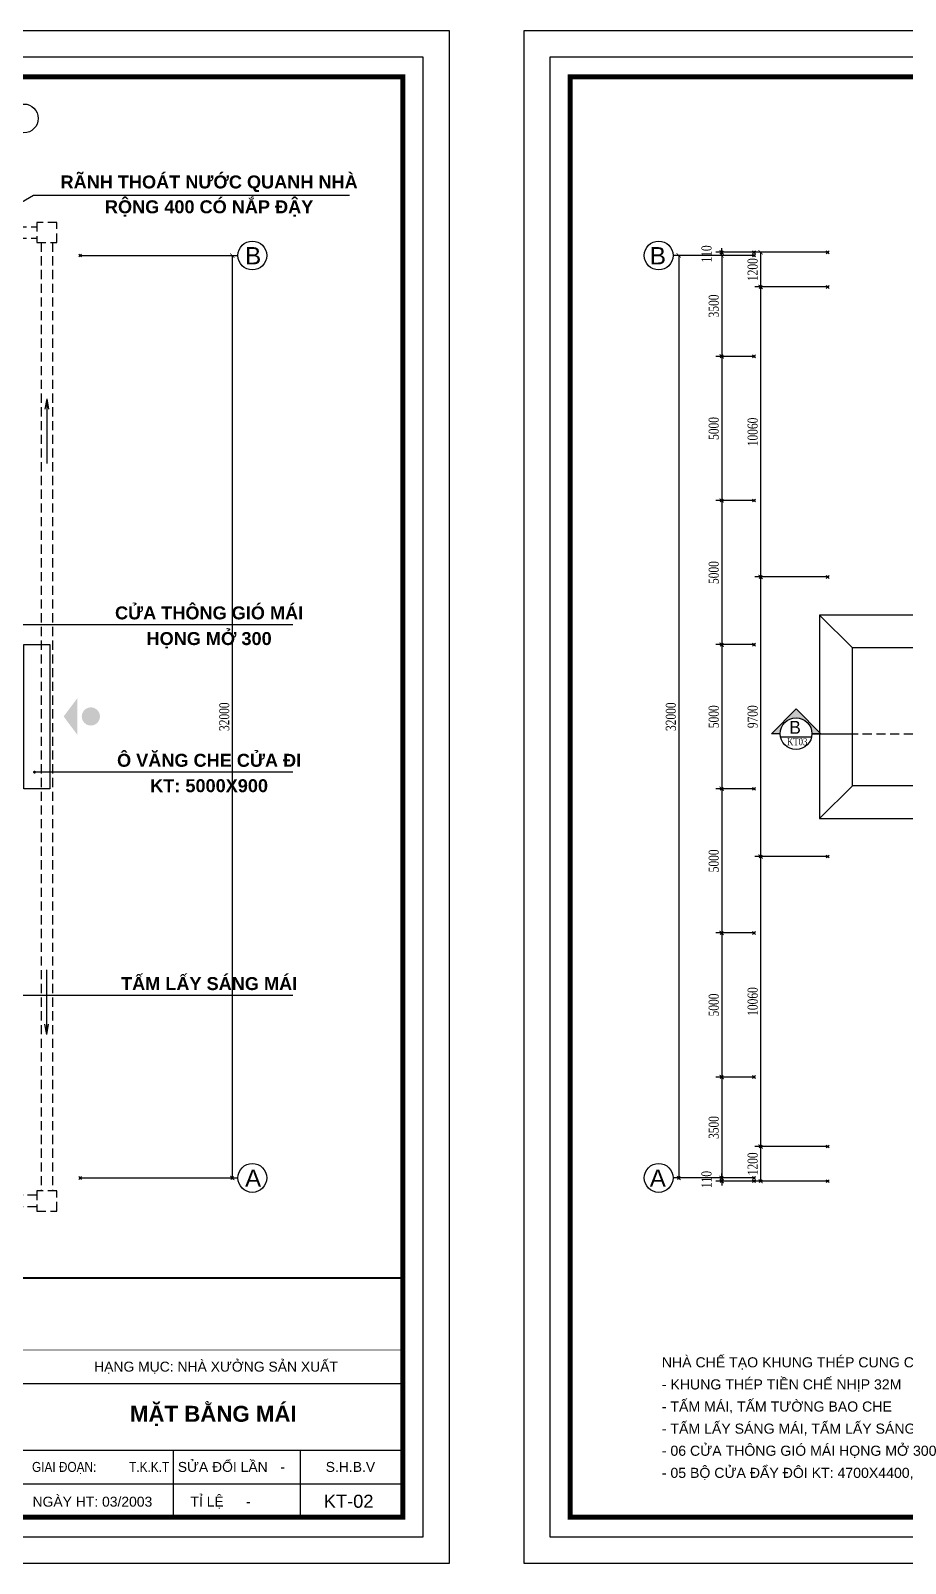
# Model space of a CAD drawing. Extents: x -32628 to 190565, y 82974 to 183560.
# Drawn here: x 100781 to 131131, y 82974 to 136144 of the extents above; entities that cross this region are included whole.
import ezdxf
from ezdxf.enums import TextEntityAlignment as Align

# ---------------------------------------------------------------- set-up
doc = ezdxf.new("R2010")
doc.units = 0
doc.header["$LTSCALE"] = 100
doc.header["$MEASUREMENT"] = 0
doc.header["$PDMODE"] = 35
doc.header["$PDSIZE"] = 50
doc.linetypes.add('HIDDEN2', pattern=[4.7625, 3.175, -1.5875])
doc.layers.get('0').update_dxf_attribs({"linetype": 'CONTINUOUS'})
for name, color, linetype in [('DWGshare.com_C-TIET_DWGshare.com', 1, 'HIDDEN2'), ('DWGshare.com_DIM_DWGshare.com', 8, 'CONTINUOUS'), ('DWGshare.com_KHUAT_DWGshare.com', 145, 'HIDDEN2'), ('DWGshare.com_TEXT_DWGshare.com', 2, 'CONTINUOUS'), ('DWGshare.com_THAY_DWGshare.com', 9, 'CONTINUOUS'), ('DWGshare.com_WALLS_DWGshare.com', 31, 'CONTINUOUS')]:
    doc.layers.add(name, color=color, linetype=linetype)
doc.layers.add('DWGshare.com_DEFPOINTS_DWGshare.com', color=7, linetype='CONTINUOUS', plot=False)
doc.styles.add('1', font='vntimeh.shx', dxfattribs={"width": 0.75})
doc.styles.add('4', font='', dxfattribs={"width": 0.8})
doc.styles.add('VHARIAL', font='')
doc.styles.add('VHAVANB', font='')
doc.styles.get('4').set_extended_font_data('.VnAvantH')
doc.styles.get('VHARIAL').set_extended_font_data('.VnArialH')
doc.styles.get('VHAVANB').set_extended_font_data('.VnArialH', bold=True)
doc.dimstyles.new('D2-100', dxfattribs={"dimtxt": 350, "dimasz": 150, "dimexe": 200, "dimexo": 0, "dimgap": 100, "dimtad": 1, "dimdec": 0, "dimzin": 0, "dimdsep": 46, "dimtxsty": '1', "dimblk1": 'ARCHTICK', "dimblk2": 'ARCHTICK', "dimsah": 1, "dimcen": 0.09, "dimclrd": 256, "dimclre": 256, "dimclrt": 2, "dimadec": 0, "dimazin": 0, "dimtfac": 1, "dimtdec": 0, "dimtmove": 2, "dimatfit": 3, "dimldrblk": 'ARCHTICK', "dimfxl": 1, "dimtolj": 1, "dimtzin": 0, "dimarcsym": 0})

# ---------------------------------------------------------------- blocks, each defined once
blk = doc.blocks.new('_ARCHTICK')
at = {"color": 0, "linetype": 'ByBlock', "const_width": 0.15}
blk.add_lwpolyline([(-0.5, -0.5), (0.5, 0.5)], dxfattribs=at)
blk = doc.blocks.new('*D110')
at = {"linetype": 'ByBlock', "transparency": 16777216}
for p, q in [((159454, 128344), (164928, 128344)), ((164728, 128344), (164728, 96344)), ((159454, 96344), (164928, 96344))]:
    blk.add_line(p, q, dxfattribs=at)
at = {"layer": 'DWGshare.com_DEFPOINTS_DWGshare.com', "color": 0, "linetype": 'ByBlock', "transparency": 16777216}
for p in [(159454, 128344), (159454, 96344), (164728, 96344)]:
    blk.add_point(p, dxfattribs=at)
at = {"linetype": 'ByBlock', "transparency": 16777216, "xscale": 150, "yscale": 150, "zscale": 150}
for p, rotation in [((164728, 128344), 90), ((164728, 96344), 270)]:
    blk.add_blockref('_ARCHTICK', p, dxfattribs=dict(at, rotation=rotation))
at = {"color": 2, "linetype": 'ByBlock', "transparency": 16777216, "insert": (164453, 112344), "char_height": 350, "attachment_point": 5, "rotation": 90, "style": '1'}
blk.add_mtext('\\A1;32000', dxfattribs=at)
blk = doc.blocks.new('*D216')
at = {"linetype": 'ByBlock', "transparency": 16777216}
for p, q in [((124759, 104844), (124759, 99844)), ((125879, 99844), (124559, 99844))]:
    blk.add_line(p, q, dxfattribs=at)
at = {"layer": 'DWGshare.com_DEFPOINTS_DWGshare.com', "color": 0, "linetype": 'ByBlock', "transparency": 16777216}
for p in [(125879, 104844), (124759, 99844), (125879, 99844)]:
    blk.add_point(p, dxfattribs=at)
at = {"linetype": 'ByBlock', "transparency": 16777216, "xscale": 150, "yscale": 150, "zscale": 150}
for p, rotation in [((124759, 104844), 90), ((124759, 99844), 270)]:
    blk.add_blockref('_ARCHTICK', p, dxfattribs=dict(at, rotation=rotation))
at = {"color": 2, "linetype": 'ByBlock', "transparency": 16777216, "insert": (124484, 102344), "char_height": 350, "attachment_point": 5, "rotation": 90, "style": '1'}
blk.add_mtext('\\A1;5000', dxfattribs=at)
blk = doc.blocks.new('*D215')
at = {"linetype": 'ByBlock', "transparency": 16777216}
for p, q in [((126110, 107494), (126110, 97434)), ((128434, 97434), (125910, 97434))]:
    blk.add_line(p, q, dxfattribs=at)
at = {"layer": 'DWGshare.com_DEFPOINTS_DWGshare.com', "color": 0, "linetype": 'ByBlock', "transparency": 16777216}
for p in [(128434, 107494), (126110, 97434), (128434, 97434)]:
    blk.add_point(p, dxfattribs=at)
at = {"linetype": 'ByBlock', "transparency": 16777216, "xscale": 150, "yscale": 150, "zscale": 150}
for p, rotation in [((126110, 107494), 90), ((126110, 97434), 270)]:
    blk.add_blockref('_ARCHTICK', p, dxfattribs=dict(at, rotation=rotation))
at = {"color": 2, "linetype": 'ByBlock', "transparency": 16777216, "insert": (125835, 102464), "char_height": 350, "attachment_point": 5, "rotation": 90, "style": '1'}
blk.add_mtext('\\A1;10060', dxfattribs=at)
blk = doc.blocks.new('*D211')
at = {"linetype": 'ByBlock', "transparency": 16777216}
for p, q in [((258098, 128344), (255289, 128344)), ((255489, 128344), (255489, 96344)), ((258098, 96344), (255289, 96344))]:
    blk.add_line(p, q, dxfattribs=at)
at = {"layer": 'DWGshare.com_DEFPOINTS_DWGshare.com', "color": 0, "linetype": 'ByBlock', "transparency": 16777216}
for p in [(258098, 128344), (255489, 96344), (258098, 96344)]:
    blk.add_point(p, dxfattribs=at)
at = {"linetype": 'ByBlock', "transparency": 16777216, "xscale": 150, "yscale": 150, "zscale": 150}
for p, rotation in [((255489, 128344), 90), ((255489, 96344), 270)]:
    blk.add_blockref('_ARCHTICK', p, dxfattribs=dict(at, rotation=rotation))
at = {"color": 2, "linetype": 'ByBlock', "transparency": 16777216, "insert": (255214, 112344), "char_height": 350, "attachment_point": 5, "rotation": 90, "style": '1'}
blk.add_mtext('\\A1;32000', dxfattribs=at)
blk = doc.blocks.new('*D240')
at = {"linetype": 'ByBlock', "transparency": 16777216}
for p, q in [((258098, 96344), (256777, 96344)), ((256977, 96344), (256977, 96494)), ((256977, 96344), (256977, 96234)), ((256977, 96344), (256977, 96234)), ((258098, 96234), (256777, 96234)), ((256977, 96234), (256977, 96084))]:
    blk.add_line(p, q, dxfattribs=at)
at = {"layer": 'DWGshare.com_DEFPOINTS_DWGshare.com', "color": 0, "linetype": 'ByBlock', "transparency": 16777216}
for p in [(258098, 96344), (256977, 96234), (258098, 96234)]:
    blk.add_point(p, dxfattribs=at)
at = {"linetype": 'ByBlock', "transparency": 16777216, "xscale": 150, "yscale": 150, "zscale": 150}
for p, rotation in [((256977, 96344), 270), ((256977, 96234), 90)]:
    blk.add_blockref('_ARCHTICK', p, dxfattribs=dict(at, rotation=rotation))
at = {"color": 2, "linetype": 'ByBlock', "transparency": 16777216, "insert": (256452, 96289), "char_height": 350, "attachment_point": 5, "rotation": 90, "style": '1'}
blk.add_mtext('\\A1;110', dxfattribs=at)
blk = doc.blocks.new('*D214')
at = {"linetype": 'ByBlock', "transparency": 16777216}
for p, q in [((126110, 97434), (126110, 96234)), ((128434, 96234), (125910, 96234))]:
    blk.add_line(p, q, dxfattribs=at)
at = {"layer": 'DWGshare.com_DEFPOINTS_DWGshare.com', "color": 0, "linetype": 'ByBlock', "transparency": 16777216}
for p in [(128434, 97434), (126110, 96234), (128434, 96234)]:
    blk.add_point(p, dxfattribs=at)
at = {"linetype": 'ByBlock', "transparency": 16777216, "xscale": 150, "yscale": 150, "zscale": 150}
for p, rotation in [((126110, 97434), 90), ((126110, 96234), 270)]:
    blk.add_blockref('_ARCHTICK', p, dxfattribs=dict(at, rotation=rotation))
at = {"color": 2, "linetype": 'ByBlock', "transparency": 16777216, "insert": (125835, 96834), "char_height": 350, "attachment_point": 5, "rotation": 90, "style": '1'}
blk.add_mtext('\\A1;1200', dxfattribs=at)
blk = doc.blocks.new('*D217')
at = {"linetype": 'ByBlock', "transparency": 16777216}
for p, q in [((124759, 99844), (124759, 96344)), ((125879, 96344), (124559, 96344))]:
    blk.add_line(p, q, dxfattribs=at)
at = {"layer": 'DWGshare.com_DEFPOINTS_DWGshare.com', "color": 0, "linetype": 'ByBlock', "transparency": 16777216}
for p in [(125879, 99844), (124759, 96344), (125879, 96344)]:
    blk.add_point(p, dxfattribs=at)
at = {"linetype": 'ByBlock', "transparency": 16777216, "xscale": 150, "yscale": 150, "zscale": 150}
for p, rotation in [((124759, 99844), 90), ((124759, 96344), 270)]:
    blk.add_blockref('_ARCHTICK', p, dxfattribs=dict(at, rotation=rotation))
at = {"color": 2, "linetype": 'ByBlock', "transparency": 16777216, "insert": (124484, 98094), "char_height": 350, "attachment_point": 5, "rotation": 90, "style": '1'}
blk.add_mtext('\\A1;3500', dxfattribs=at)
blk = doc.blocks.new('*D218')
at = {"linetype": 'ByBlock', "transparency": 16777216}
for p, q in [((126110, 127254), (126110, 117194)), ((128434, 117194), (125910, 117194))]:
    blk.add_line(p, q, dxfattribs=at)
at = {"layer": 'DWGshare.com_DEFPOINTS_DWGshare.com', "color": 0, "linetype": 'ByBlock', "transparency": 16777216}
for p in [(128434, 127254), (126110, 117194), (128434, 117194)]:
    blk.add_point(p, dxfattribs=at)
at = {"linetype": 'ByBlock', "transparency": 16777216, "xscale": 150, "yscale": 150, "zscale": 150}
for p, rotation in [((126110, 127254), 90), ((126110, 117194), 270)]:
    blk.add_blockref('_ARCHTICK', p, dxfattribs=dict(at, rotation=rotation))
at = {"color": 2, "linetype": 'ByBlock', "transparency": 16777216, "insert": (125835, 122224), "char_height": 350, "attachment_point": 5, "rotation": 90, "style": '1'}
blk.add_mtext('\\A1;10060', dxfattribs=at)
blk = doc.blocks.new('*D210')
at = {"linetype": 'ByBlock', "transparency": 16777216}
for p, q in [((258098, 124844), (256777, 124844)), ((256977, 124844), (256977, 119844)), ((258098, 119844), (256777, 119844))]:
    blk.add_line(p, q, dxfattribs=at)
at = {"layer": 'DWGshare.com_DEFPOINTS_DWGshare.com', "color": 0, "linetype": 'ByBlock', "transparency": 16777216}
for p in [(258098, 124844), (256977, 119844), (258098, 119844)]:
    blk.add_point(p, dxfattribs=at)
at = {"linetype": 'ByBlock', "transparency": 16777216, "xscale": 150, "yscale": 150, "zscale": 150}
for p, rotation in [((256977, 124844), 90), ((256977, 119844), 270)]:
    blk.add_blockref('_ARCHTICK', p, dxfattribs=dict(at, rotation=rotation))
at = {"color": 2, "linetype": 'ByBlock', "transparency": 16777216, "insert": (256702, 122344), "char_height": 350, "attachment_point": 5, "rotation": 90, "style": '1'}
blk.add_mtext('\\A1;5000', dxfattribs=at)
blk = doc.blocks.new('*D212')
at = {"linetype": 'ByBlock', "transparency": 16777216}
for p, q in [((126110, 117194), (126110, 107494)), ((128434, 107494), (125910, 107494))]:
    blk.add_line(p, q, dxfattribs=at)
at = {"layer": 'DWGshare.com_DEFPOINTS_DWGshare.com', "color": 0, "linetype": 'ByBlock', "transparency": 16777216}
for p in [(128434, 117194), (126110, 107494), (128434, 107494)]:
    blk.add_point(p, dxfattribs=at)
at = {"linetype": 'ByBlock', "transparency": 16777216, "xscale": 150, "yscale": 150, "zscale": 150}
for p, rotation in [((126110, 117194), 90), ((126110, 107494), 270)]:
    blk.add_blockref('_ARCHTICK', p, dxfattribs=dict(at, rotation=rotation))
at = {"color": 2, "linetype": 'ByBlock', "transparency": 16777216, "insert": (125835, 112344), "char_height": 350, "attachment_point": 5, "rotation": 90, "style": '1'}
blk.add_mtext('\\A1;9700', dxfattribs=at)
blk = doc.blocks.new('*D220')
at = {"linetype": 'ByBlock', "transparency": 16777216}
for p, q in [((124759, 114844), (124759, 109844)), ((125879, 109844), (124559, 109844))]:
    blk.add_line(p, q, dxfattribs=at)
at = {"layer": 'DWGshare.com_DEFPOINTS_DWGshare.com', "color": 0, "linetype": 'ByBlock', "transparency": 16777216}
for p in [(125879, 114844), (124759, 109844), (125879, 109844)]:
    blk.add_point(p, dxfattribs=at)
at = {"linetype": 'ByBlock', "transparency": 16777216, "xscale": 150, "yscale": 150, "zscale": 150}
for p, rotation in [((124759, 114844), 90), ((124759, 109844), 270)]:
    blk.add_blockref('_ARCHTICK', p, dxfattribs=dict(at, rotation=rotation))
at = {"color": 2, "linetype": 'ByBlock', "transparency": 16777216, "insert": (124484, 112344), "char_height": 350, "attachment_point": 5, "rotation": 90, "style": '1'}
blk.add_mtext('\\A1;5000', dxfattribs=at)
blk = doc.blocks.new('*D213')
at = {"linetype": 'ByBlock', "transparency": 16777216}
for p, q in [((124759, 109844), (124759, 104844)), ((125879, 104844), (124559, 104844))]:
    blk.add_line(p, q, dxfattribs=at)
at = {"layer": 'DWGshare.com_DEFPOINTS_DWGshare.com', "color": 0, "linetype": 'ByBlock', "transparency": 16777216}
for p in [(125879, 109844), (124759, 104844), (125879, 104844)]:
    blk.add_point(p, dxfattribs=at)
at = {"linetype": 'ByBlock', "transparency": 16777216, "xscale": 150, "yscale": 150, "zscale": 150}
for p, rotation in [((124759, 109844), 90), ((124759, 104844), 270)]:
    blk.add_blockref('_ARCHTICK', p, dxfattribs=dict(at, rotation=rotation))
at = {"color": 2, "linetype": 'ByBlock', "transparency": 16777216, "insert": (124484, 107344), "char_height": 350, "attachment_point": 5, "rotation": 90, "style": '1'}
blk.add_mtext('\\A1;5000', dxfattribs=at)
blk = doc.blocks.new('*D219')
at = {"linetype": 'ByBlock', "transparency": 16777216}
for p, q in [((124759, 119844), (124759, 114844)), ((125879, 114844), (124559, 114844))]:
    blk.add_line(p, q, dxfattribs=at)
at = {"layer": 'DWGshare.com_DEFPOINTS_DWGshare.com', "color": 0, "linetype": 'ByBlock', "transparency": 16777216}
for p in [(125879, 119844), (124759, 114844), (125879, 114844)]:
    blk.add_point(p, dxfattribs=at)
at = {"linetype": 'ByBlock', "transparency": 16777216, "xscale": 150, "yscale": 150, "zscale": 150}
for p, rotation in [((124759, 119844), 90), ((124759, 114844), 270)]:
    blk.add_blockref('_ARCHTICK', p, dxfattribs=dict(at, rotation=rotation))
at = {"color": 2, "linetype": 'ByBlock', "transparency": 16777216, "insert": (124484, 117344), "char_height": 350, "attachment_point": 5, "rotation": 90, "style": '1'}
blk.add_mtext('\\A1;5000', dxfattribs=at)
blk = doc.blocks.new('*D247')
at = {"linetype": 'ByBlock', "transparency": 16777216}
for p, q in [((258098, 128454), (256777, 128454)), ((258098, 128344), (256777, 128344)), ((256977, 128454), (256977, 128604)), ((256977, 128344), (256977, 128454)), ((256977, 128344), (256977, 128454)), ((256977, 128344), (256977, 128194))]:
    blk.add_line(p, q, dxfattribs=at)
at = {"layer": 'DWGshare.com_DEFPOINTS_DWGshare.com', "color": 0, "linetype": 'ByBlock', "transparency": 16777216}
for p in [(256977, 128454), (258098, 128454), (258098, 128344)]:
    blk.add_point(p, dxfattribs=at)
at = {"linetype": 'ByBlock', "transparency": 16777216, "xscale": 150, "yscale": 150, "zscale": 150}
for p, rotation in [((256977, 128454), 270), ((256977, 128344), 90)]:
    blk.add_blockref('_ARCHTICK', p, dxfattribs=dict(at, rotation=rotation))
at = {"color": 2, "linetype": 'ByBlock', "transparency": 16777216, "insert": (256452, 128399), "char_height": 350, "attachment_point": 5, "rotation": 90, "style": '1'}
blk.add_mtext('\\A1;110', dxfattribs=at)
blk = doc.blocks.new('*D221')
at = {"linetype": 'ByBlock', "transparency": 16777216}
for p, q in [((260652, 128454), (258128, 128454)), ((258328, 128454), (258328, 127254)), ((260652, 127254), (258128, 127254))]:
    blk.add_line(p, q, dxfattribs=at)
at = {"layer": 'DWGshare.com_DEFPOINTS_DWGshare.com', "color": 0, "linetype": 'ByBlock', "transparency": 16777216}
for p in [(260652, 128454), (258328, 127254), (260652, 127254)]:
    blk.add_point(p, dxfattribs=at)
at = {"linetype": 'ByBlock', "transparency": 16777216, "xscale": 150, "yscale": 150, "zscale": 150}
for p, rotation in [((258328, 128454), 90), ((258328, 127254), 270)]:
    blk.add_blockref('_ARCHTICK', p, dxfattribs=dict(at, rotation=rotation))
at = {"color": 2, "linetype": 'ByBlock', "transparency": 16777216, "insert": (258053, 127854), "char_height": 350, "attachment_point": 5, "rotation": 90, "style": '1'}
blk.add_mtext('\\A1;1200', dxfattribs=at)
blk = doc.blocks.new('*D222')
at = {"linetype": 'ByBlock', "transparency": 16777216}
for p, q in [((258098, 128344), (256777, 128344)), ((256977, 128344), (256977, 124844)), ((258098, 124844), (256777, 124844))]:
    blk.add_line(p, q, dxfattribs=at)
at = {"layer": 'DWGshare.com_DEFPOINTS_DWGshare.com', "color": 0, "linetype": 'ByBlock', "transparency": 16777216}
for p in [(258098, 128344), (256977, 124844), (258098, 124844)]:
    blk.add_point(p, dxfattribs=at)
at = {"linetype": 'ByBlock', "transparency": 16777216, "xscale": 150, "yscale": 150, "zscale": 150}
for p, rotation in [((256977, 128344), 90), ((256977, 124844), 270)]:
    blk.add_blockref('_ARCHTICK', p, dxfattribs=dict(at, rotation=rotation))
at = {"color": 2, "linetype": 'ByBlock', "transparency": 16777216, "insert": (256702, 126594), "char_height": 350, "attachment_point": 5, "rotation": 90, "style": '1'}
blk.add_mtext('\\A1;3500', dxfattribs=at)

msp = doc.modelspace()

# ---------------------------------------------------------------- hatches: boundary and pattern name
at = {"layer": 'DWGshare.com_TEXT_DWGshare.com'}
msp.add_hatch(color=256, dxfattribs=at).paths.add_polyline_path([(126790.1, 111754.6), (126482.1, 111754.6), (127340.1, 112612.6), (128198.1, 111754.6), (127890.1, 111754.6, 1)])
at = {"layer": 'DWGshare.com_THAY_DWGshare.com'}
h = msp.add_hatch(color=256, dxfattribs=at)
h.paths.add_polyline_path([(102398.1, 111723.3), (101925.6, 112353.3), (102398.1, 112983.3)])
h.paths.add_polyline_path([(102870.6, 112668.3, -1), (102870.6, 112038.3, -1)])

# ---------------------------------------------------------------- linework, layer by layer
for p, q in [((128147.7, 115868.9), (129297.7, 114738.7)), ((128147.7, 108818.9), (129297.7, 109943.9))]:
    msp.add_line(p, q)
at = {"layer": 'DWGshare.com_C-TIET_DWGshare.com'}
msp.add_line((129171.8, 111754.6), (176955.8, 111754.6), dxfattribs=at)
at = {"layer": 'DWGshare.com_DEFPOINTS_DWGshare.com'}
for points in [[(115300.1, 82973.9), (42636.4, 82973.9), (42636.4, 136144.2), (115300.1, 136144.2)], [(190564.9, 82973.9), (117901.1, 82973.9), (117901.1, 136144.2), (190564.9, 136144.2)]]:
    msp.add_lwpolyline(points, close=True, dxfattribs=at)
at = {"layer": 'DWGshare.com_DIM_DWGshare.com'}
for p, q in [((101337, 123369.6), (101273.7, 123011.1)), ((101337, 123369.6), (101400.3, 123011.1)), ((101337, 123369.6), (101337, 121126.7)), ((101337, 101318.1), (101337, 103561.1)), ((101337, 101318.1), (101273.7, 101676.6)), ((101337, 101318.1), (101400.3, 101676.6))]:
    msp.add_line(p, q, dxfattribs=at)
at = {"layer": 'DWGshare.com_KHUAT_DWGshare.com'}
for p, q in [((78892.9, 129343.9), (100992.9, 129343.9)), ((78892.9, 128943.9), (100992.9, 128943.9)), ((101142.9, 128793.9), (101142.9, 95893.9)), ((101542.9, 128793.9), (101542.9, 95893.9)), ((100992.9, 95743.9), (78892.9, 95743.9)), ((100992.9, 95343.9), (78892.9, 95343.9))]:
    msp.add_line(p, q, dxfattribs=at)
for points in [[(101692.9, 128793.9), (101692.9, 129493.9), (100992.9, 129493.9), (100992.9, 128793.9)], [(101692.9, 95193.9), (101692.9, 95893.9), (100992.9, 95893.9), (100992.9, 95193.9)]]:
    msp.add_lwpolyline(points, close=True, dxfattribs=at)
at = {"layer": 'DWGshare.com_TEXT_DWGshare.com'}
for p, q in [((109874.5, 115534.9), (97134.4, 115534.9)), ((126800.5, 111648.3), (127879.8, 111648.3)), ((109874.5, 110421.1), (100916.4, 110421.1)), ((109874.5, 102675.6), (97134.4, 102675.6)), ((88844.1, 89216.8), (113696.2, 89216.8)), ((88844.1, 86897.3), (113696.2, 86897.3)), ((105727.4, 86897.3), (105727.4, 84577.8)), ((110137.3, 86897.3), (110137.3, 84577.8)), ((88844.1, 85737.6), (113696.2, 85737.6))]:
    msp.add_line(p, q, dxfattribs=at)
for points in [[(111843.2, 130421.2), (100885.8, 130421.2), (98621.9, 129124.4)], [(126790.1, 111754.6), (126482.1, 111754.6), (127340.1, 112612.6), (128198.1, 111754.6), (127890.1, 111754.6)]]:
    msp.add_lwpolyline(points, dxfattribs=at)
at = {"layer": 'DWGshare.com_TEXT_DWGshare.com', "const_width": 50}
msp.add_lwpolyline([(100891.4, 110421.1, 1), (100941.4, 110421.1, 1)], format="xyb", close=True, dxfattribs=at)
at = {"layer": 'DWGshare.com_TEXT_DWGshare.com', "const_width": 69}
msp.add_lwpolyline([(88844.1, 84577.8), (113696.2, 84577.8), (113696.2, 92878.3), (88844.1, 92878.3)], close=True, dxfattribs=at)
at = {"layer": 'DWGshare.com_TEXT_DWGshare.com', "const_width": 27.6}
msp.add_lwpolyline([(88844.1, 90376.6), (113696.2, 90376.6)], dxfattribs=at)
at = {"layer": 'DWGshare.com_TEXT_DWGshare.com'}
for centre, radius in [((100542.9, 133099.3), 500), ((108474.2, 128343.9), 500), ((122570.2, 128343.9), 500), ((127340.1, 111754.6), 550), ((108474.2, 96343.9), 500), ((122570.2, 96343.9), 500)]:
    msp.add_circle(centre, radius, dxfattribs=at)
at = {"layer": 'DWGshare.com_THAY_DWGshare.com'}
for points in [[(114394.2, 83879.8), (43542.3, 83879.8), (43542.3, 135238.3), (114394.2, 135238.3)], [(189659, 83879.8), (118807, 83879.8), (118807, 135238.3), (189659, 135238.3)], [(101442.9, 114843.9), (101442.9, 109843.9), (100542.9, 109843.9), (100542.9, 114843.9)]]:
    msp.add_lwpolyline(points, close=True, dxfattribs=at)
at = {"layer": 'DWGshare.com_THAY_DWGshare.com', "const_width": 173.7}
for points in [[(44240.3, 84577.8), (44240.3, 134540.3), (113696.2, 134540.3), (113696.2, 84577.8)], [(119505.1, 84577.8), (119505.1, 134540.3), (188961, 134540.3), (188961, 84577.8)]]:
    msp.add_lwpolyline(points, close=True, dxfattribs=at)
at = {"layer": 'DWGshare.com_THAY_DWGshare.com'}
for points in [[(131497.7, 115868.9), (128147.7, 115868.9), (128147.7, 108818.9), (131497.7, 108818.9)], [(131497.7, 109943.9), (129297.7, 109943.9), (129297.7, 114743.9), (131497.7, 114743.9)]]:
    msp.add_lwpolyline(points, dxfattribs=at)
at = {"layer": 'DWGshare.com_WALLS_DWGshare.com'}
msp.add_line((127890.1, 111754.6), (129171.8, 111754.6), dxfattribs=at)

# ---------------------------------------------------------------- texts
at = {"layer": 'DWGshare.com_TEXT_DWGshare.com'}
for s, height, style, p in [('r·nh tho¸t n\xadíc quanh nhµ', 450, 'VHAVANB', (106973.1, 130897.1)), ('réng 400 cã n¾p ®Ëy', 450, 'VHAVANB', (106973.1, 130043)), ('cöa th«ng giã m¸i', 450, 'VHAVANB', (106973.1, 116010.7)), ('häng më 300', 450, 'VHAVANB', (106973.1, 115064.9)), ('« v¨ng che cöa ®i', 450, 'VHAVANB', (106973.1, 110896.9)), ('kt: 5000x900', 450, 'VHAVANB', (106973.1, 109951.1)), ('tÊm lÊy s¸ng m¸i', 450, 'VHAVANB', (106973.1, 103151.4)), ('H¹ng môc: nhµ x\xadëng s¶n xuÊt', 345.167, 'VHARIAL', (107213.5, 89811.7)), ('mÆt b»ng m¸i', 552.268, 'VHAVANB', (107118.2, 88173.8)), ('kt-02', 454.15, 'VHARIAL', (111813.1, 85128.8))]:
    msp.add_text(s, height=height, dxfattribs=dict(at, style=style)).set_placement(p, align=Align.MIDDLE)
for s, height, style, p in [('b', 600, 'VHARIAL', (108220.8, 128036.1)), ('b', 600, 'VHARIAL', (122265.7, 128036.1)), ('b', 450, '4', (127103.8, 111750.9)), ('a', 600, 'VHARIAL', (108220.8, 96036.1)), ('a', 600, 'VHARIAL', (122262, 96036.1)), ('nhµ chÕ t¹o khung thÐp cung cÊp ®ång bé c¸c s¶n phÈm sau:', 350.043, 'VHARIAL', (122681.5, 89772.9)), ('- khung thÐp tiÒn chÕ nhÞp 32m', 350.043, 'VHARIAL', (122681.5, 89006)), ('- tÊm m¸i, tÊm t\xadêng bao che', 350.043, 'VHARIAL', (122681.5, 88239.1)), ('- tÊm lÊy s¸ng m¸i, tÊm lÊy s¸ng t\xadêng', 350.043, 'VHARIAL', (122681.5, 87472.1)), ('- 06 cöa th«ng giã m¸i häng më 300', 350.043, 'VHARIAL', (122681.5, 86705.2)), ('söa ®æi lÇn', 345.167, 'VHARIAL', (105887.3, 86146.6)), ('-', 345.2, 'VHARIAL', (109441, 86146.6)), ('S.H.B.V', 345.17, 'VHARIAL', (111019.8, 86146.6)), ('- 05 bé cöa ®Èy ®«i kt: 4700x4400, 04 « v¨ng cöa ®i kt: 5000x900 ë cèt +4.600', 350.043, 'VHARIAL', (122681.5, 85938.3)), ('Ngµy HT: 03/2003', 345.167, 'VHARIAL', (100847, 84940.3)), ('tØ lÖ', 345.17, 'VHARIAL', (106327.1, 84943.4)), ('-', 345.2, 'VHARIAL', (108251.2, 84943.4))]:
    msp.add_text(s, height=height, dxfattribs=dict(at, style=style)).set_placement(p)
for s, height, style, width, p in [('kt03', 250, '1', 0.8, (127025.3, 111355.3)), ('Giai ®o¹n:', 345.17, 'VHARIAL', 0.85, (100828.1, 86146.6))]:
    msp.add_text(s, height=height, dxfattribs=dict(at, style=style, width=width)).set_placement(p)
at = {"layer": 'DWGshare.com_TEXT_DWGshare.com', "style": 'VHARIAL', "width": 0.85}
msp.add_text('T.K.K.T', height=345.17, dxfattribs=at).set_placement((105587, 86145.6), align=Align.RIGHT)

# ---------------------------------------------------------------- dimensions: what is measured, and where the dimension line sits
at = {"layer": 'DWGshare.com_DIM_DWGshare.com'}
for base, p1, p2, angle, picture, middle, set_off in [((124758.7, 128453.9), (125879.5, 128343.9), (125879.5, 128453.9), 90, '*D247', (124233.7, 128398.9), (-132218.5, 0)), ((107774.2, 96343.9), (102500.7, 128343.9), (102500.7, 96343.9), 90, '*D110', (107499.2, 112343.9), (-56953.8, 0)), ((123270.2, 96343.9), (125879.5, 128343.9), (125879.5, 96343.9), 270, '*D211', (122995.2, 112343.9), (-132218.5, 0)), ((124758.7, 124843.9), (125879.5, 128343.9), (125879.5, 124843.9), 270, '*D222', (124483.7, 126593.9), (-132218.5, 0)), ((126109.8, 127253.9), (128433.6, 128453.9), (128433.6, 127253.9), 270, '*D221', (125834.8, 127853.9), (-132218.5, 0)), ((124758.7, 119843.9), (125879.5, 124843.9), (125879.5, 119843.9), 270, '*D210', (124483.7, 122343.9), (-132218.5, 0)), ((124758.7, 96233.9), (125879.5, 96343.9), (125879.5, 96233.9), 90, '*D240', (124233.7, 96288.9), (-132218.5, 0))]:
    dim = msp.add_linear_dim(base=base, p1=p1, p2=p2, angle=angle, dimstyle='D2-100', dxfattribs=at)
    dim.commit()
    dim.dimension.update_dxf_attribs({"geometry": picture, "text_midpoint": middle, "insert": set_off})
for base, p1, p2, picture, middle in [((126109.8, 117193.9), (128433.6, 127253.9), (128433.6, 117193.9), '*D218', (125834.8, 122223.9)), ((124758.7, 114843.9), (125879.5, 119843.9), (125879.5, 114843.9), '*D219', (124483.7, 117343.9)), ((126109.8, 107493.9), (128433.6, 117193.9), (128433.6, 107493.9), '*D212', (125834.8, 112343.9)), ((124758.7, 109843.9), (125879.5, 114843.9), (125879.5, 109843.9), '*D220', (124483.7, 112343.9)), ((124758.7, 104843.9), (125879.5, 109843.9), (125879.5, 104843.9), '*D213', (124483.7, 107343.9)), ((126109.8, 97433.9), (128433.6, 107493.9), (128433.6, 97433.9), '*D215', (125834.8, 102463.9)), ((124758.7, 99843.9), (125879.5, 104843.9), (125879.5, 99843.9), '*D216', (124483.7, 102343.9)), ((124758.7, 96343.9), (125879.5, 99843.9), (125879.5, 96343.9), '*D217', (124483.7, 98093.9)), ((126109.8, 96233.9), (128433.6, 97433.9), (128433.6, 96233.9), '*D214', (125834.8, 96833.9))]:
    dim = msp.add_linear_dim(base=base, p1=p1, p2=p2, angle=270, dimstyle='D2-100', override={"dimse1": 1}, dxfattribs=at)
    dim.commit()
    dim.dimension.update_dxf_attribs({"geometry": picture, "text_midpoint": middle})

doc.saveas('drawing.dxf')
